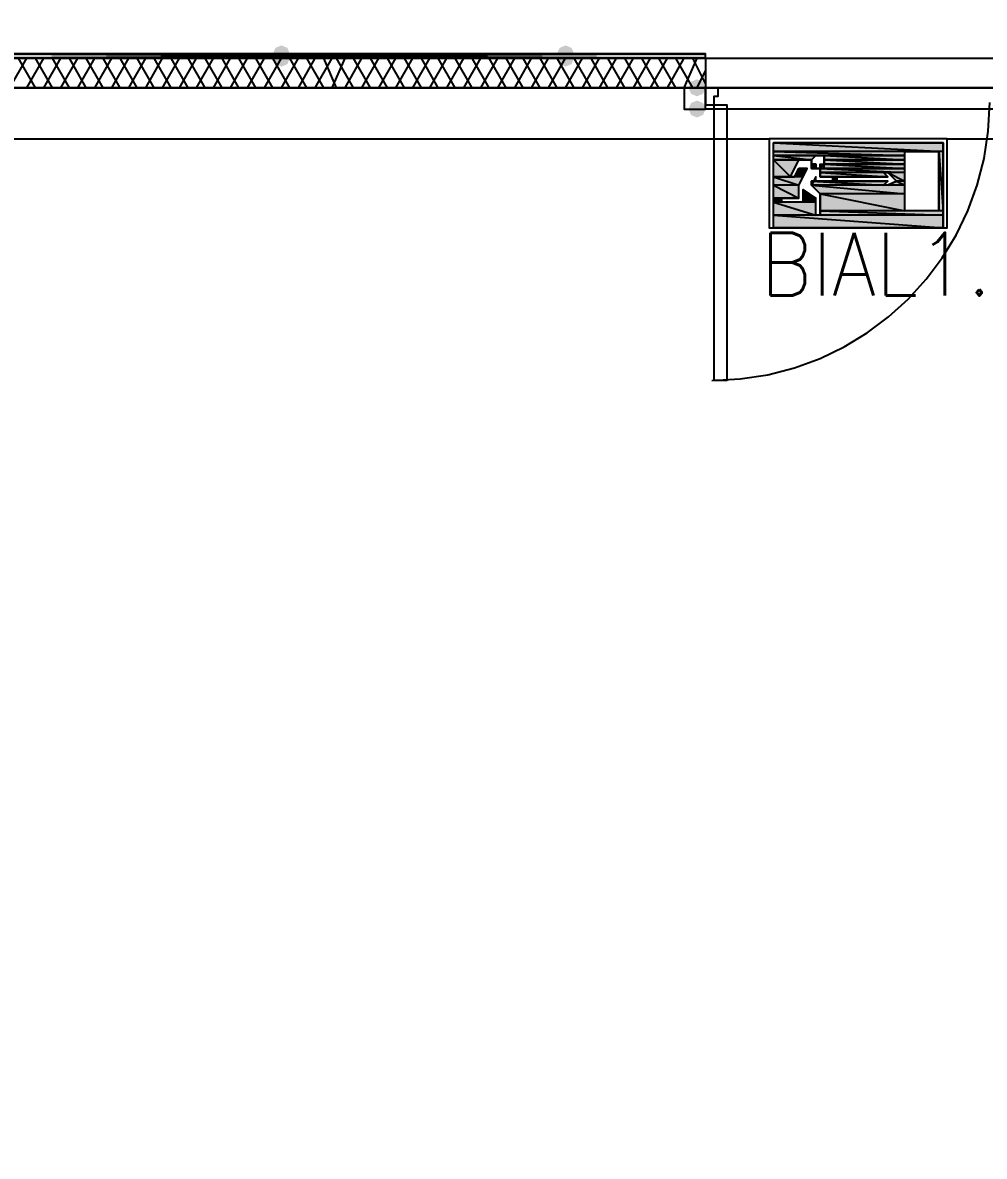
# Model space of a CAD drawing. Header units: millimetres. Extents: x 0 to 420, y 0 to 297.
# Drawn here: x 290.75 to 300.34, y 140.8 to 152.12 of the extents above; entities that cross this region are included whole.
import ezdxf

# ---------------------------------------------------------------- set-up
doc = ezdxf.new("R2010")
doc.units = ezdxf.units.MM
doc.layers.get('0').update_dxf_attribs({"linetype": 'CONTINUOUS'})
doc.styles.get("Standard").update_dxf_attribs({"font": 'STANDARD'})

msp = doc.modelspace()

# ---------------------------------------------------------------- hatches: boundary and pattern name
at = {"true_color": 0x0000fe}
for points in [[(293.412333, 151.807333), (293.387462, 151.747537), (293.327667, 151.722667), (293.267871, 151.747537), (293.243, 151.807333), (293.267871, 151.867129), (293.327667, 151.892), (293.387462, 151.867129)], [(296.248667, 151.807333), (296.223796, 151.747537), (296.164, 151.722667), (296.104204, 151.747537), (296.079333, 151.807333), (296.104204, 151.867129), (296.164, 151.892), (296.223796, 151.867129)], [(293.412333, 151.765), (293.387462, 151.705204), (293.327667, 151.680333), (293.267871, 151.705204), (293.243, 151.765), (293.267871, 151.824796), (293.327667, 151.849667), (293.387462, 151.824796)], [(296.248667, 151.765), (296.223796, 151.705204), (296.164, 151.680333), (296.104204, 151.705204), (296.079333, 151.765), (296.104204, 151.824796), (296.164, 151.849667), (296.223796, 151.824796)]]:
    msp.add_hatch(color=0, dxfattribs=at).paths.add_polyline_path(points, flags=0)
at = {"true_color": 0x000007}
h = msp.add_hatch(color=0, dxfattribs=at)
h.paths.add_polyline_path([(297.561, 151.807333), (290.491333, 151.807333), (297.561, 151.765)], flags=0)
h.paths.add_polyline_path([(290.491333, 151.807333), (297.561, 151.765), (290.491333, 151.765)], flags=0)
for points in [[(297.561, 151.468667), (297.536129, 151.408871), (297.476333, 151.384), (297.416538, 151.408871), (297.391667, 151.468667), (297.416537, 151.528462), (297.476333, 151.553333), (297.536129, 151.528463)], [(297.561, 151.257), (297.536129, 151.197204), (297.476333, 151.172333), (297.416538, 151.197204), (297.391667, 151.257), (297.416537, 151.316796), (297.476333, 151.341667), (297.536129, 151.316796)]]:
    msp.add_hatch(color=0, dxfattribs=at).paths.add_polyline_path(points, flags=0)
at = {"true_color": 0x000052}
h = msp.add_hatch(color=0, dxfattribs=at)
h.paths.add_polyline_path([(299.931667, 150.918333), (298.238333, 150.918333), (299.931667, 150.833667)], flags=0)
h.paths.add_polyline_path([(298.238333, 150.918333), (299.931667, 150.833667), (298.238333, 150.833667)], flags=0)
h = msp.add_hatch(color=0, dxfattribs=at)
h.paths.add_polyline_path([(299.550667, 150.833667), (298.238333, 150.833667), (299.550667, 150.791333)], flags=0)
h.paths.add_polyline_path([(298.238333, 150.833667), (299.550667, 150.791333), (298.238333, 150.791333)], flags=0)
h = msp.add_hatch(color=0, dxfattribs=at)
h.paths.add_polyline_path([(298.238333, 150.791333), (298.704, 150.791333)], flags=0)
h.paths.add_polyline_path([(298.704, 150.791333), (298.238333, 150.791333)], flags=0)
h.paths.add_polyline_path([(298.704, 150.791333), (298.238333, 150.791333)], flags=0)
h.paths.add_polyline_path([(298.238333, 150.791333), (298.704, 150.791333)], flags=0)
h = msp.add_hatch(color=0, dxfattribs=at)
h.paths.add_polyline_path([(298.238333, 150.791333), (298.661667, 150.791333)], flags=0)
h.paths.add_polyline_path([(298.661667, 150.791333), (298.238333, 150.791333)], flags=0)
h = msp.add_hatch(color=0, dxfattribs=at)
h.paths.add_polyline_path([(298.661667, 150.791333), (298.238333, 150.791333), (298.619333, 150.749)], flags=0)
h.paths.add_polyline_path([(298.238333, 150.791333), (298.619333, 150.749), (298.238333, 150.749)], flags=0)
h = msp.add_hatch(color=0, dxfattribs=at)
h.paths.add_polyline_path([(298.704, 150.791333), (299.550667, 150.791333)], flags=0)
h.paths.add_polyline_path([(299.550667, 150.791333), (298.704, 150.791333)], flags=0)
h = msp.add_hatch(color=0, dxfattribs=at)
h.paths.add_polyline_path([(298.704, 150.791333), (299.550667, 150.791333)], flags=0)
h.paths.add_polyline_path([(299.550667, 150.791333), (298.704, 150.791333)], flags=0)
h = msp.add_hatch(color=0, dxfattribs=at)
h.paths.add_polyline_path([(298.746333, 150.791333), (299.550667, 150.791333)], flags=0)
h.paths.add_polyline_path([(299.550667, 150.791333), (298.746333, 150.791333)], flags=0)
for points in [[(298.746333, 150.791333), (298.746333, 150.749)], [(298.746333, 150.749), (298.746333, 150.706667)], [(298.534667, 150.452667), (298.577, 150.410333), (298.534667, 150.410333)]]:
    msp.add_hatch(color=0, dxfattribs=at).paths.add_polyline_path(points, flags=0)
h = msp.add_hatch(color=0, dxfattribs=at)
h.paths.add_polyline_path([(298.746333, 150.791333), (299.550667, 150.791333)], flags=0)
h.paths.add_polyline_path([(299.550667, 150.791333), (298.746333, 150.791333)], flags=0)
h = msp.add_hatch(color=0, dxfattribs=at)
h.paths.add_polyline_path([(299.550667, 150.791333), (298.746333, 150.791333), (299.550667, 150.749)], flags=0)
h.paths.add_polyline_path([(298.746333, 150.791333), (299.550667, 150.749), (298.746333, 150.749)], flags=0)
h = msp.add_hatch(color=0, dxfattribs=at)
h.paths.add_polyline_path([(299.931667, 150.833667), (299.889333, 150.833667), (299.931667, 150.241)], flags=0)
h.paths.add_polyline_path([(299.889333, 150.833667), (299.931667, 150.241), (299.889333, 150.241)], flags=0)
h = msp.add_hatch(color=0, dxfattribs=at)
h.paths.add_polyline_path([(298.238333, 150.749), (298.619333, 150.749)], flags=0)
h.paths.add_polyline_path([(298.619333, 150.749), (298.238333, 150.749)], flags=0)
h.paths.add_polyline_path([(298.619333, 150.749), (298.238333, 150.749)], flags=0)
h.paths.add_polyline_path([(298.238333, 150.749), (298.619333, 150.749)], flags=0)
h = msp.add_hatch(color=0, dxfattribs=at)
h.paths.add_polyline_path([(298.238333, 150.749), (298.619333, 150.749)], flags=0)
h.paths.add_polyline_path([(298.619333, 150.749), (298.238333, 150.749)], flags=0)
h = msp.add_hatch(color=0, dxfattribs=at)
h.paths.add_polyline_path([(298.492333, 150.749), (298.238333, 150.749), (298.407667, 150.579667)], flags=0)
h.paths.add_polyline_path([(298.238333, 150.749), (298.407667, 150.579667), (298.238333, 150.579667)], flags=0)
h = msp.add_hatch(color=0, dxfattribs=at)
h.paths.add_polyline_path([(298.577, 150.664333), (298.492333, 150.664333), (298.534667, 150.579667)], flags=0)
h.paths.add_polyline_path([(298.492333, 150.664333), (298.534667, 150.579667), (298.45, 150.579667)], flags=0)
h = msp.add_hatch(color=0, dxfattribs=at)
h.paths.add_polyline_path([(298.619333, 150.749), (298.619333, 150.706667)], flags=0)
h.paths.add_polyline_path([(298.619333, 150.706667), (298.619333, 150.749)], flags=0)
h = msp.add_hatch(color=0, dxfattribs=at)
h.paths.add_polyline_path([(298.619333, 150.706667), (298.661667, 150.706667)], flags=0)
h.paths.add_polyline_path([(298.661667, 150.706667), (298.619333, 150.706667)], flags=0)
h.paths.add_polyline_path([(298.661667, 150.706667), (298.619333, 150.706667)], flags=0)
h.paths.add_polyline_path([(298.619333, 150.706667), (298.661667, 150.706667)], flags=0)
h.paths.add_polyline_path([(298.661667, 150.706667), (298.619333, 150.706667)], flags=0)
h.paths.add_polyline_path([(298.661667, 150.706667), (298.619333, 150.706667)], flags=0)
h = msp.add_hatch(color=0, dxfattribs=at)
h.paths.add_polyline_path([(298.619333, 150.706667), (298.661667, 150.706667)], flags=0)
h.paths.add_polyline_path([(298.661667, 150.706667), (298.619333, 150.706667)], flags=0)
h = msp.add_hatch(color=0, dxfattribs=at)
h.paths.add_polyline_path([(298.619333, 150.706667), (298.661667, 150.706667)], flags=0)
h.paths.add_polyline_path([(298.661667, 150.706667), (298.619333, 150.706667)], flags=0)
h = msp.add_hatch(color=0, dxfattribs=at)
h.paths.add_polyline_path([(298.661667, 150.706667), (298.619333, 150.706667), (298.661667, 150.664333)], flags=0)
h.paths.add_polyline_path([(298.619333, 150.706667), (298.661667, 150.664333), (298.619333, 150.664333)], flags=0)
h = msp.add_hatch(color=0, dxfattribs=at)
h.paths.add_polyline_path([(298.619333, 150.664333), (298.661667, 150.664333)], flags=0)
h.paths.add_polyline_path([(298.661667, 150.664333), (298.619333, 150.664333)], flags=0)
h = msp.add_hatch(color=0, dxfattribs=at)
h.paths.add_polyline_path([(298.661667, 150.706667), (298.661667, 150.664333)], flags=0)
h.paths.add_polyline_path([(298.661667, 150.664333), (298.661667, 150.706667)], flags=0)
h = msp.add_hatch(color=0, dxfattribs=at)
h.paths.add_polyline_path([(298.661667, 150.664333), (299.550667, 150.664333)], flags=0)
h.paths.add_polyline_path([(299.550667, 150.664333), (298.661667, 150.664333)], flags=0)
h = msp.add_hatch(color=0, dxfattribs=at)
h.paths.add_polyline_path([(298.704, 150.664333), (298.704, 150.706667)], flags=0)
h.paths.add_polyline_path([(298.704, 150.664333), (298.704, 150.706667), (298.746333, 150.706667)], flags=0)
h = msp.add_hatch(color=0, dxfattribs=at)
h.paths.add_polyline_path([(298.704, 150.664333), (299.550667, 150.664333)], flags=0)
h.paths.add_polyline_path([(299.550667, 150.664333), (298.704, 150.664333)], flags=0)
h = msp.add_hatch(color=0, dxfattribs=at)
h.paths.add_polyline_path([(299.550667, 150.664333), (298.704, 150.664333), (299.550667, 150.622)], flags=0)
h.paths.add_polyline_path([(298.704, 150.664333), (299.550667, 150.622), (298.704, 150.622)], flags=0)
h = msp.add_hatch(color=0, dxfattribs=at)
h.paths.add_polyline_path([(298.746333, 150.749), (299.550667, 150.749)], flags=0)
h.paths.add_polyline_path([(299.550667, 150.749), (298.746333, 150.749)], flags=0)
h = msp.add_hatch(color=0, dxfattribs=at)
h.paths.add_polyline_path([(298.746333, 150.749), (299.550667, 150.749)], flags=0)
h.paths.add_polyline_path([(299.550667, 150.749), (298.746333, 150.749)], flags=0)
h = msp.add_hatch(color=0, dxfattribs=at)
h.paths.add_polyline_path([(298.746333, 150.749), (299.550667, 150.749)], flags=0)
h.paths.add_polyline_path([(299.550667, 150.749), (298.746333, 150.749)], flags=0)
h = msp.add_hatch(color=0, dxfattribs=at)
h.paths.add_polyline_path([(298.746333, 150.749), (299.550667, 150.749)], flags=0)
h.paths.add_polyline_path([(299.550667, 150.749), (298.746333, 150.749)], flags=0)
h = msp.add_hatch(color=0, dxfattribs=at)
h.paths.add_polyline_path([(299.550667, 150.749), (298.746333, 150.749), (299.550667, 150.706667)], flags=0)
h.paths.add_polyline_path([(298.746333, 150.749), (299.550667, 150.706667), (298.746333, 150.706667)], flags=0)
h = msp.add_hatch(color=0, dxfattribs=at)
h.paths.add_polyline_path([(298.746333, 150.706667), (299.550667, 150.706667)], flags=0)
h.paths.add_polyline_path([(299.550667, 150.706667), (298.746333, 150.706667)], flags=0)
h = msp.add_hatch(color=0, dxfattribs=at)
h.paths.add_polyline_path([(298.746333, 150.706667), (299.550667, 150.706667)], flags=0)
h.paths.add_polyline_path([(299.550667, 150.706667), (298.746333, 150.706667)], flags=0)
h = msp.add_hatch(color=0, dxfattribs=at)
h.paths.add_polyline_path([(298.746333, 150.706667), (299.550667, 150.706667)], flags=0)
h.paths.add_polyline_path([(299.550667, 150.706667), (298.746333, 150.706667)], flags=0)
h = msp.add_hatch(color=0, dxfattribs=at)
h.paths.add_polyline_path([(298.746333, 150.706667), (299.550667, 150.706667)], flags=0)
h.paths.add_polyline_path([(299.550667, 150.706667), (298.746333, 150.706667)], flags=0)
h = msp.add_hatch(color=0, dxfattribs=at)
h.paths.add_polyline_path([(298.746333, 150.706667), (299.550667, 150.706667)], flags=0)
h.paths.add_polyline_path([(299.550667, 150.706667), (298.746333, 150.706667)], flags=0)
h = msp.add_hatch(color=0, dxfattribs=at)
h.paths.add_polyline_path([(298.746333, 150.706667), (299.550667, 150.706667)], flags=0)
h.paths.add_polyline_path([(299.550667, 150.706667), (298.746333, 150.706667)], flags=0)
h = msp.add_hatch(color=0, dxfattribs=at)
h.paths.add_polyline_path([(299.550667, 150.706667), (298.746333, 150.706667), (299.550667, 150.664333)], flags=0)
h.paths.add_polyline_path([(298.746333, 150.706667), (299.550667, 150.664333), (298.746333, 150.664333)], flags=0)
h = msp.add_hatch(color=0, dxfattribs=at)
h.paths.add_polyline_path([(298.45, 150.579667), (298.238333, 150.579667)], flags=0)
h.paths.add_polyline_path([(298.45, 150.579667), (298.238333, 150.579667), (298.407667, 150.579667)], flags=0)
h = msp.add_hatch(color=0, dxfattribs=at)
h.paths.add_polyline_path([(298.534667, 150.579667), (298.238333, 150.579667), (298.492333, 150.495)], flags=0)
h.paths.add_polyline_path([(298.238333, 150.579667), (298.492333, 150.495), (298.238333, 150.495)], flags=0)
h = msp.add_hatch(color=0, dxfattribs=at)
h.paths.add_polyline_path([(299.381333, 150.537333), (298.619333, 150.537333), (299.339, 150.495)], flags=0)
h.paths.add_polyline_path([(298.619333, 150.537333), (299.339, 150.495), (298.619333, 150.495)], flags=0)
h = msp.add_hatch(color=0, dxfattribs=at)
h.paths.add_polyline_path([(299.339, 150.622), (298.704, 150.622), (299.381333, 150.579667)], flags=0)
h.paths.add_polyline_path([(298.704, 150.622), (299.381333, 150.579667), (298.704, 150.579667)], flags=0)
h = msp.add_hatch(color=0, dxfattribs=at)
h.paths.add_polyline_path([(298.831, 150.579667), (299.381333, 150.579667)], flags=0)
h.paths.add_polyline_path([(299.381333, 150.579667), (298.831, 150.579667)], flags=0)
h = msp.add_hatch(color=0, dxfattribs=at)
h.paths.add_polyline_path([(298.873333, 150.579667), (298.831, 150.579667), (298.873333, 150.537333)], flags=0)
h.paths.add_polyline_path([(298.831, 150.579667), (298.873333, 150.537333), (298.831, 150.537333)], flags=0)
h = msp.add_hatch(color=0, dxfattribs=at)
h.paths.add_polyline_path([(298.831, 150.537333), (299.381333, 150.537333)], flags=0)
h.paths.add_polyline_path([(299.381333, 150.537333), (298.831, 150.537333)], flags=0)
h = msp.add_hatch(color=0, dxfattribs=at)
h.paths.add_polyline_path([(299.550667, 150.622), (299.381333, 150.622), (299.550667, 150.537333)], flags=0)
h.paths.add_polyline_path([(299.381333, 150.622), (299.550667, 150.537333), (299.466, 150.537333)], flags=0)
h = msp.add_hatch(color=0, dxfattribs=at)
h.paths.add_polyline_path([(299.550667, 150.537333), (299.466, 150.537333), (299.550667, 150.495)], flags=0)
h.paths.add_polyline_path([(299.466, 150.537333), (299.550667, 150.495), (299.381333, 150.495)], flags=0)
h = msp.add_hatch(color=0, dxfattribs=at)
h.paths.add_polyline_path([(298.492333, 150.495), (298.238333, 150.495), (298.492333, 150.368)], flags=0)
h.paths.add_polyline_path([(298.238333, 150.495), (298.492333, 150.368), (298.238333, 150.368)], flags=0)
h = msp.add_hatch(color=0, dxfattribs=at)
h.paths.add_polyline_path([(299.550667, 150.495), (298.619333, 150.495), (299.550667, 150.410333)], flags=0)
h.paths.add_polyline_path([(298.619333, 150.495), (299.550667, 150.410333), (298.704, 150.410333)], flags=0)
h = msp.add_hatch(color=0, dxfattribs=at)
h.paths.add_polyline_path([(298.323, 150.368), (298.238333, 150.368), (298.323, 150.325667)], flags=0)
h.paths.add_polyline_path([(298.238333, 150.368), (298.323, 150.325667), (298.238333, 150.325667)], flags=0)
h = msp.add_hatch(color=0, dxfattribs=at)
h.paths.add_polyline_path([(298.661667, 150.325667), (298.238333, 150.325667), (298.661667, 150.198667)], flags=0)
h.paths.add_polyline_path([(298.238333, 150.325667), (298.661667, 150.198667), (298.238333, 150.198667)], flags=0)
h = msp.add_hatch(color=0, dxfattribs=at)
h.paths.add_polyline_path([(298.577, 150.410333), (298.534667, 150.410333), (298.661667, 150.368)], flags=0)
h.paths.add_polyline_path([(298.534667, 150.410333), (298.661667, 150.368), (298.534667, 150.368)], flags=0)
h = msp.add_hatch(color=0, dxfattribs=at)
h.paths.add_polyline_path([(298.661667, 150.368), (298.534667, 150.368), (298.661667, 150.325667)], flags=0)
h.paths.add_polyline_path([(298.534667, 150.368), (298.661667, 150.325667), (298.534667, 150.325667)], flags=0)
h = msp.add_hatch(color=0, dxfattribs=at)
h.paths.add_polyline_path([(299.550667, 150.410333), (298.704, 150.410333), (299.550667, 150.241)], flags=0)
h.paths.add_polyline_path([(298.704, 150.410333), (299.550667, 150.241), (298.704, 150.241)], flags=0)
h = msp.add_hatch(color=0, dxfattribs=at)
h.paths.add_polyline_path([(299.931667, 150.198667), (298.238333, 150.198667), (299.931667, 150.071667)], flags=0)
h.paths.add_polyline_path([(298.238333, 150.198667), (299.931667, 150.071667), (298.238333, 150.071667)], flags=0)
h = msp.add_hatch(color=0, dxfattribs=at)
h.paths.add_polyline_path([(299.931667, 150.241), (298.704, 150.241), (299.931667, 150.198667)], flags=0)
h.paths.add_polyline_path([(298.704, 150.241), (299.931667, 150.198667), (298.704, 150.198667)], flags=0)

# ---------------------------------------------------------------- linework, layer by layer
at = {"color": 0, "true_color": 0x0000ab}
msp.add_lwpolyline([(290.491333, 151.765), (307.594, 151.765), (307.594, 158.453667), (290.491333, 158.453667)], close=True, dxfattribs=at)
at = {"color": 0, "true_color": 0x000007}
for points in [[(297.561, 151.807333), (290.491333, 151.807333), (297.561, 151.807333), (290.491333, 151.765)], [(297.561, 151.765), (290.491333, 151.765)], [(290.618333, 151.468667), (290.787667, 151.765)], [(290.872333, 151.468667), (290.703, 151.765)], [(290.787667, 151.468667), (290.957, 151.765)], [(291.041667, 151.468667), (290.872333, 151.765)], [(290.957, 151.468667), (291.126333, 151.765)], [(291.211, 151.468667), (291.041667, 151.765)], [(291.126333, 151.468667), (291.295667, 151.765)], [(291.380333, 151.468667), (291.211, 151.765)], [(291.295667, 151.468667), (291.465, 151.765)], [(291.549667, 151.468667), (291.380333, 151.765)], [(291.465, 151.468667), (291.634333, 151.765)], [(291.719, 151.468667), (291.549667, 151.765)], [(291.634333, 151.468667), (291.803667, 151.765)], [(291.888333, 151.468667), (291.719, 151.765)], [(291.803667, 151.468667), (291.973, 151.765)], [(292.057667, 151.468667), (291.888333, 151.765)], [(291.973, 151.468667), (292.142333, 151.765)], [(292.227, 151.468667), (292.057667, 151.765)], [(292.142333, 151.468667), (292.311667, 151.765)], [(292.396333, 151.468667), (292.227, 151.765)], [(292.311667, 151.468667), (292.481, 151.765)], [(292.565667, 151.468667), (292.396333, 151.765)], [(292.481, 151.468667), (292.650333, 151.765)], [(292.735, 151.468667), (292.565667, 151.765)], [(292.650333, 151.468667), (292.819667, 151.765)], [(292.904333, 151.468667), (292.735, 151.765)], [(292.819667, 151.468667), (292.989, 151.765)], [(293.073667, 151.468667), (292.904333, 151.765)], [(292.989, 151.468667), (293.158333, 151.765)], [(293.243, 151.468667), (293.073667, 151.765)], [(293.158333, 151.468667), (293.327667, 151.765)], [(293.412333, 151.468667), (293.243, 151.765)], [(293.327667, 151.468667), (293.497, 151.765)], [(293.581667, 151.468667), (293.412333, 151.765)], [(293.497, 151.468667), (293.666333, 151.765)], [(293.751, 151.468667), (293.581667, 151.765)], [(293.666333, 151.468667), (293.835667, 151.765)], [(293.878, 151.468667), (293.751, 151.765)], [(293.835667, 151.468667), (293.962667, 151.765)], [(294.047333, 151.468667), (293.878, 151.765)], [(293.962667, 151.468667), (294.132, 151.765)], [(294.216667, 151.468667), (294.047333, 151.765)], [(294.132, 151.468667), (294.301333, 151.765)], [(294.386, 151.468667), (294.216667, 151.765)], [(294.301333, 151.468667), (294.470667, 151.765)], [(294.555333, 151.468667), (294.386, 151.765)], [(294.470667, 151.468667), (294.64, 151.765)], [(294.724667, 151.468667), (294.555333, 151.765)], [(294.64, 151.468667), (294.809333, 151.765)], [(294.894, 151.468667), (294.724667, 151.765)], [(294.809333, 151.468667), (294.978667, 151.765)], [(295.063333, 151.468667), (294.894, 151.765)], [(294.978667, 151.468667), (295.148, 151.765)], [(295.232667, 151.468667), (295.063333, 151.765)], [(295.148, 151.468667), (295.317333, 151.765)], [(295.402, 151.468667), (295.232667, 151.765)], [(295.317333, 151.468667), (295.486667, 151.765)], [(295.571333, 151.468667), (295.402, 151.765)], [(295.486667, 151.468667), (295.656, 151.765)], [(295.740667, 151.468667), (295.571333, 151.765)], [(295.656, 151.468667), (295.825333, 151.765)], [(295.91, 151.468667), (295.740667, 151.765)], [(295.825333, 151.468667), (295.994667, 151.765)], [(296.079333, 151.468667), (295.91, 151.765)], [(295.994667, 151.468667), (296.164, 151.765)], [(296.248667, 151.468667), (296.079333, 151.765)], [(296.164, 151.468667), (296.333333, 151.765)], [(296.418, 151.468667), (296.248667, 151.765)], [(296.333333, 151.468667), (296.502667, 151.765)], [(296.587333, 151.468667), (296.418, 151.765)], [(296.502667, 151.468667), (296.672, 151.765)], [(296.756667, 151.468667), (296.587333, 151.765)], [(296.672, 151.468667), (296.841333, 151.765)], [(296.926, 151.468667), (296.756667, 151.765)], [(296.841333, 151.468667), (297.010667, 151.765)], [(297.095333, 151.468667), (296.926, 151.765)], [(297.010667, 151.468667), (297.18, 151.765)], [(297.264667, 151.468667), (297.095333, 151.765)], [(297.18, 151.468667), (297.349333, 151.765)], [(297.434, 151.468667), (297.264667, 151.765)], [(297.349333, 151.468667), (297.476333, 151.765)], [(297.561, 151.511), (297.434, 151.765)], [(297.561, 151.765), (297.561, 151.468667)], [(297.561, 151.765), (297.561, 151.468667)], [(297.476333, 151.468667), (297.561, 151.638)], [(290.491333, 151.468667), (297.561, 151.468667)], [(297.561, 151.384), (297.561, 151.468667), (299.042667, 151.468667)], [(299.042667, 151.468667), (300.524333, 151.468667), (300.524333, 151.384)], [(299.042667, 151.257), (297.561, 151.257), (297.561, 151.384)], [(300.524333, 151.384), (300.524333, 151.257), (299.042667, 151.257)], [(297.6245, 148.547667), (297.908006, 148.561982), (298.183323, 148.604001), (298.449056, 148.672328), (298.703812, 148.76557), (298.946197, 148.882333), (299.174817, 149.021223), (299.388279, 149.180847), (299.585189, 149.359811), (299.764153, 149.556721), (299.923777, 149.770183), (300.062667, 149.998803), (300.17943, 150.241188), (300.272672, 150.495944), (300.340999, 150.761677), (300.383018, 151.036994), (300.397333, 151.3205)]]:
    msp.add_lwpolyline(points, dxfattribs=at)
for points in [[(297.561, 151.807333), (290.491333, 151.807333), (297.561, 151.765)], [(290.491333, 151.807333), (297.561, 151.765), (290.491333, 151.765)], [(297.561, 151.807333), (290.491333, 151.807333), (290.491333, 151.765), (297.561, 151.765)], [(297.561, 151.807333), (290.491333, 151.807333), (290.491333, 151.765), (297.561, 151.765)], [(307.594, 151.468667), (290.491333, 151.468667), (290.491333, 140.335), (307.594, 140.335)], [(297.561, 151.468667), (297.349333, 151.468667), (297.349333, 151.257), (297.561, 151.257), (297.561, 151.468667), (297.349333, 151.468667), (297.349333, 151.257), (297.561, 151.257)], [(297.561, 151.468667), (297.561, 151.299333), (297.645667, 151.299333), (297.645667, 151.384), (297.688, 151.384), (297.688, 151.468667)], [(297.645667, 148.547667), (297.645667, 151.299333), (297.772667, 151.299333), (297.772667, 148.547667)]]:
    msp.add_lwpolyline(points, close=True, dxfattribs=at)
at = {"color": 0, "true_color": 0x000005}
for points in [[(282.532667, 150.960667), (298.196, 150.960667)], [(299.974, 150.960667), (315.637333, 150.960667)]]:
    msp.add_lwpolyline(points, dxfattribs=at)
at = {"color": 0, "true_color": 0x00005c}
msp.add_lwpolyline([(299.974, 150.960667), (298.196, 150.960667), (298.196, 150.071667), (299.974, 150.071667)], close=True, dxfattribs=at)
at = {"color": 0, "true_color": 0x000052}
for points in [[(299.931667, 150.918333), (298.238333, 150.918333), (299.931667, 150.833667)], [(298.238333, 150.918333), (299.931667, 150.833667), (298.238333, 150.833667)], [(298.238333, 150.918333), (299.931667, 150.918333), (299.931667, 150.071667), (298.238333, 150.071667)], [(299.550667, 150.833667), (298.238333, 150.833667), (299.550667, 150.791333)], [(298.238333, 150.833667), (299.550667, 150.791333), (298.238333, 150.791333)], [(298.238333, 150.791333), (298.704, 150.791333)], [(298.704, 150.791333), (298.238333, 150.791333)], [(298.704, 150.791333), (298.238333, 150.791333)], [(298.238333, 150.791333), (298.704, 150.791333)], [(298.704, 150.791333), (298.238333, 150.791333), (298.661667, 150.791333)], [(298.238333, 150.791333), (298.661667, 150.791333)], [(298.661667, 150.791333), (298.238333, 150.791333)], [(298.661667, 150.791333), (298.238333, 150.791333)], [(298.238333, 150.791333), (298.661667, 150.791333)], [(298.661667, 150.791333), (298.238333, 150.791333)], [(298.238333, 150.791333), (298.661667, 150.791333)], [(298.661667, 150.791333), (298.238333, 150.791333)], [(298.238333, 150.791333), (298.661667, 150.791333)], [(298.661667, 150.791333), (298.238333, 150.791333)], [(298.661667, 150.791333), (298.238333, 150.791333), (298.619333, 150.749)], [(298.238333, 150.791333), (298.619333, 150.749), (298.238333, 150.749)], [(298.704, 150.791333), (299.550667, 150.791333)], [(299.550667, 150.791333), (298.704, 150.791333)], [(298.704, 150.791333), (299.550667, 150.791333)], [(299.550667, 150.791333), (298.704, 150.791333)], [(298.746333, 150.791333), (299.550667, 150.791333)], [(299.550667, 150.791333), (298.746333, 150.791333)], [(298.746333, 150.791333), (298.746333, 150.749)], [(298.746333, 150.791333), (299.550667, 150.791333)], [(299.550667, 150.791333), (298.746333, 150.791333)], [(299.550667, 150.791333), (298.746333, 150.791333), (299.550667, 150.749)], [(298.746333, 150.791333), (299.550667, 150.749), (298.746333, 150.749)], [(298.746333, 150.749), (298.746333, 150.791333)], [(299.550667, 150.833667), (299.889333, 150.833667), (299.889333, 150.241), (299.550667, 150.241)], [(299.931667, 150.833667), (299.889333, 150.833667), (299.931667, 150.241)], [(299.889333, 150.833667), (299.931667, 150.241), (299.889333, 150.241)], [(298.238333, 150.749), (298.619333, 150.749)], [(298.619333, 150.749), (298.238333, 150.749)], [(298.619333, 150.749), (298.238333, 150.749)], [(298.238333, 150.749), (298.619333, 150.749)], [(298.619333, 150.749), (298.238333, 150.749)], [(298.619333, 150.749), (298.238333, 150.749)], [(298.238333, 150.749), (298.619333, 150.749)], [(298.619333, 150.749), (298.238333, 150.749)], [(298.619333, 150.749), (298.238333, 150.749)], [(298.238333, 150.749), (298.619333, 150.749)], [(298.238333, 150.749), (298.619333, 150.749)], [(298.619333, 150.749), (298.238333, 150.749)], [(298.492333, 150.749), (298.238333, 150.749), (298.407667, 150.579667)], [(298.238333, 150.749), (298.407667, 150.579667), (298.238333, 150.579667)], [(298.323, 150.368), (298.492333, 150.368), (298.492333, 150.495), (298.577, 150.664333), (298.492333, 150.664333), (298.45, 150.579667), (298.407667, 150.579667), (298.492333, 150.749), (298.619333, 150.749), (298.619333, 150.706667), (298.619333, 150.664333), (298.661667, 150.664333), (298.704, 150.664333), (298.704, 150.579667), (298.831, 150.579667), (298.831, 150.537333), (298.661667, 150.537333), (298.661667, 150.579667), (298.619333, 150.495), (298.704, 150.410333), (298.704, 150.198667), (298.661667, 150.198667), (298.661667, 150.368), (298.534667, 150.452667), (298.534667, 150.325667), (298.323, 150.325667)], [(298.492333, 150.664333), (298.534667, 150.579667), (298.45, 150.579667)], [(298.577, 150.664333), (298.492333, 150.664333), (298.534667, 150.579667)], [(298.619333, 150.749), (298.619333, 150.706667)], [(298.619333, 150.706667), (298.619333, 150.749)], [(298.619333, 150.706667), (298.661667, 150.706667)], [(298.661667, 150.706667), (298.619333, 150.706667)], [(298.661667, 150.706667), (298.619333, 150.706667)], [(298.619333, 150.706667), (298.661667, 150.706667)], [(298.661667, 150.706667), (298.619333, 150.706667)], [(298.661667, 150.706667), (298.619333, 150.706667)], [(298.619333, 150.706667), (298.661667, 150.706667)], [(298.661667, 150.706667), (298.619333, 150.706667)], [(298.619333, 150.706667), (298.661667, 150.706667)], [(298.661667, 150.706667), (298.619333, 150.706667)], [(298.661667, 150.706667), (298.619333, 150.706667)], [(298.619333, 150.706667), (298.661667, 150.706667)], [(298.619333, 150.706667), (298.661667, 150.706667)], [(298.661667, 150.706667), (298.619333, 150.706667)], [(298.619333, 150.706667), (298.661667, 150.706667)], [(298.661667, 150.706667), (298.619333, 150.706667)], [(298.619333, 150.706667), (298.661667, 150.706667)], [(298.661667, 150.706667), (298.619333, 150.706667)], [(298.661667, 150.706667), (298.619333, 150.706667), (298.661667, 150.664333)], [(298.619333, 150.706667), (298.661667, 150.664333), (298.619333, 150.664333)], [(298.619333, 150.664333), (298.661667, 150.664333)], [(298.661667, 150.664333), (298.619333, 150.664333)], [(298.661667, 150.706667), (298.661667, 150.664333)], [(298.661667, 150.664333), (298.661667, 150.706667)], [(298.661667, 150.664333), (299.550667, 150.664333)], [(299.550667, 150.664333), (298.661667, 150.664333)], [(298.704, 150.664333), (298.661667, 150.664333)], [(298.704, 150.664333), (298.704, 150.706667)], [(298.704, 150.664333), (298.704, 150.706667), (298.746333, 150.706667)], [(298.704, 150.664333), (299.550667, 150.664333)], [(299.550667, 150.664333), (298.704, 150.664333)], [(299.550667, 150.664333), (298.704, 150.664333), (299.550667, 150.622)], [(298.704, 150.664333), (299.550667, 150.622), (298.704, 150.622)], [(298.746333, 150.749), (299.550667, 150.749)], [(299.550667, 150.749), (298.746333, 150.749)], [(298.746333, 150.749), (299.550667, 150.749)], [(299.550667, 150.749), (298.746333, 150.749)], [(298.746333, 150.749), (299.550667, 150.749)], [(299.550667, 150.749), (298.746333, 150.749)], [(298.746333, 150.749), (298.746333, 150.706667)], [(298.746333, 150.749), (299.550667, 150.749)], [(299.550667, 150.749), (298.746333, 150.749)], [(299.550667, 150.749), (298.746333, 150.749), (299.550667, 150.706667)], [(298.746333, 150.749), (299.550667, 150.706667), (298.746333, 150.706667)], [(298.746333, 150.706667), (299.550667, 150.706667)], [(299.550667, 150.706667), (298.746333, 150.706667)], [(298.746333, 150.706667), (299.550667, 150.706667)], [(299.550667, 150.706667), (298.746333, 150.706667)], [(298.746333, 150.706667), (299.550667, 150.706667)], [(299.550667, 150.706667), (298.746333, 150.706667)], [(298.746333, 150.706667), (299.550667, 150.706667)], [(299.550667, 150.706667), (298.746333, 150.706667)], [(298.746333, 150.706667), (299.550667, 150.706667)], [(299.550667, 150.706667), (298.746333, 150.706667)], [(298.746333, 150.706667), (299.550667, 150.706667)], [(299.550667, 150.706667), (298.746333, 150.706667)], [(299.550667, 150.706667), (298.746333, 150.706667), (299.550667, 150.664333)], [(298.746333, 150.706667), (299.550667, 150.664333), (298.746333, 150.664333)], [(298.45, 150.579667), (298.238333, 150.579667)], [(298.45, 150.579667), (298.238333, 150.579667), (298.407667, 150.579667)], [(298.534667, 150.579667), (298.238333, 150.579667), (298.492333, 150.495)], [(298.238333, 150.579667), (298.492333, 150.495), (298.238333, 150.495)], [(299.381333, 150.537333), (298.619333, 150.537333), (299.339, 150.495)], [(298.619333, 150.537333), (299.339, 150.495), (298.619333, 150.495)], [(299.339, 150.622), (298.704, 150.622), (299.381333, 150.579667)], [(298.704, 150.622), (299.381333, 150.579667), (298.704, 150.579667)], [(298.831, 150.579667), (299.381333, 150.579667)], [(299.381333, 150.579667), (298.831, 150.579667)], [(298.873333, 150.579667), (298.831, 150.579667), (298.873333, 150.537333)], [(298.831, 150.579667), (298.873333, 150.537333), (298.831, 150.537333)], [(298.831, 150.537333), (299.381333, 150.537333)], [(299.381333, 150.537333), (298.831, 150.537333)], [(299.381333, 150.579667), (299.339, 150.622), (299.381333, 150.622), (299.466, 150.537333), (299.381333, 150.495), (299.339, 150.495), (299.381333, 150.537333), (298.873333, 150.537333), (298.873333, 150.579667)], [(299.550667, 150.622), (299.381333, 150.622), (299.550667, 150.537333)], [(299.381333, 150.622), (299.550667, 150.537333), (299.466, 150.537333)], [(299.466, 150.537333), (299.550667, 150.495), (299.381333, 150.495)], [(299.550667, 150.537333), (299.466, 150.537333), (299.550667, 150.495)], [(298.492333, 150.495), (298.238333, 150.495), (298.492333, 150.368)], [(298.238333, 150.495), (298.492333, 150.368), (298.238333, 150.368)], [(298.534667, 150.452667), (298.577, 150.410333), (298.534667, 150.410333)], [(299.550667, 150.495), (298.619333, 150.495), (299.550667, 150.410333)], [(298.619333, 150.495), (299.550667, 150.410333), (298.704, 150.410333)], [(298.323, 150.368), (298.238333, 150.368), (298.323, 150.325667)], [(298.238333, 150.368), (298.323, 150.325667), (298.238333, 150.325667)], [(298.661667, 150.325667), (298.238333, 150.325667), (298.661667, 150.198667)], [(298.238333, 150.325667), (298.661667, 150.198667), (298.238333, 150.198667)], [(298.577, 150.410333), (298.534667, 150.410333), (298.661667, 150.368)], [(298.534667, 150.410333), (298.661667, 150.368), (298.534667, 150.368)], [(298.661667, 150.368), (298.534667, 150.368), (298.661667, 150.325667)], [(298.534667, 150.368), (298.661667, 150.325667), (298.534667, 150.325667)], [(299.550667, 150.410333), (298.704, 150.410333), (299.550667, 150.241)], [(298.704, 150.410333), (299.550667, 150.241), (298.704, 150.241)], [(299.931667, 150.198667), (298.238333, 150.198667), (299.931667, 150.071667)], [(298.238333, 150.198667), (299.931667, 150.071667), (298.238333, 150.071667)], [(299.931667, 150.241), (298.704, 150.241), (299.931667, 150.198667)], [(298.704, 150.241), (299.931667, 150.198667), (298.704, 150.198667)]]:
    msp.add_lwpolyline(points, close=True, dxfattribs=at)

# ---------------------------------------------------------------- texts
at = {"color": 0, "true_color": 0x00005c, "insert": (298.111347, 150.022164), "char_height": 0.627829, "width": 3.06938624, "attachment_point": 1}
msp.add_mtext('BIAL1.13', dxfattribs=at)

doc.saveas('drawing.dxf')
